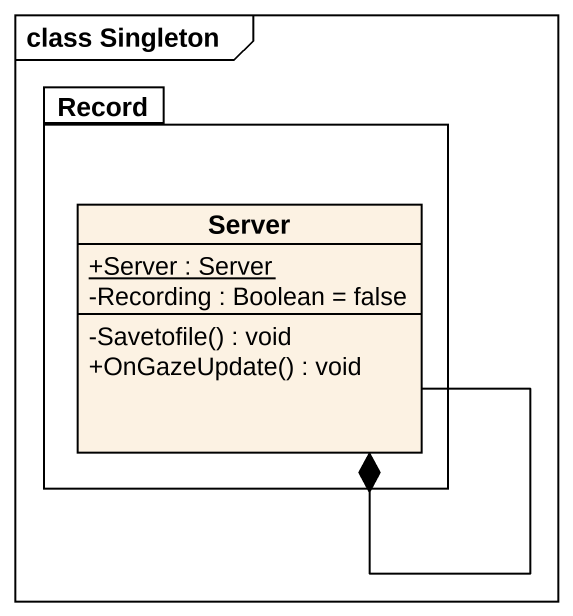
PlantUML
@startuml
mainframe class Singleton
hide circle
hide empty members
skinparam classAttributeIconSize 0
package "Record" as Record_ {
  class Server {
    {static} +Server : Server
    -Recording : Boolean = false
    -Savetofile() : void
    +OnGazeUpdate() : void
  }
}
Server *-- Server
@enduml
